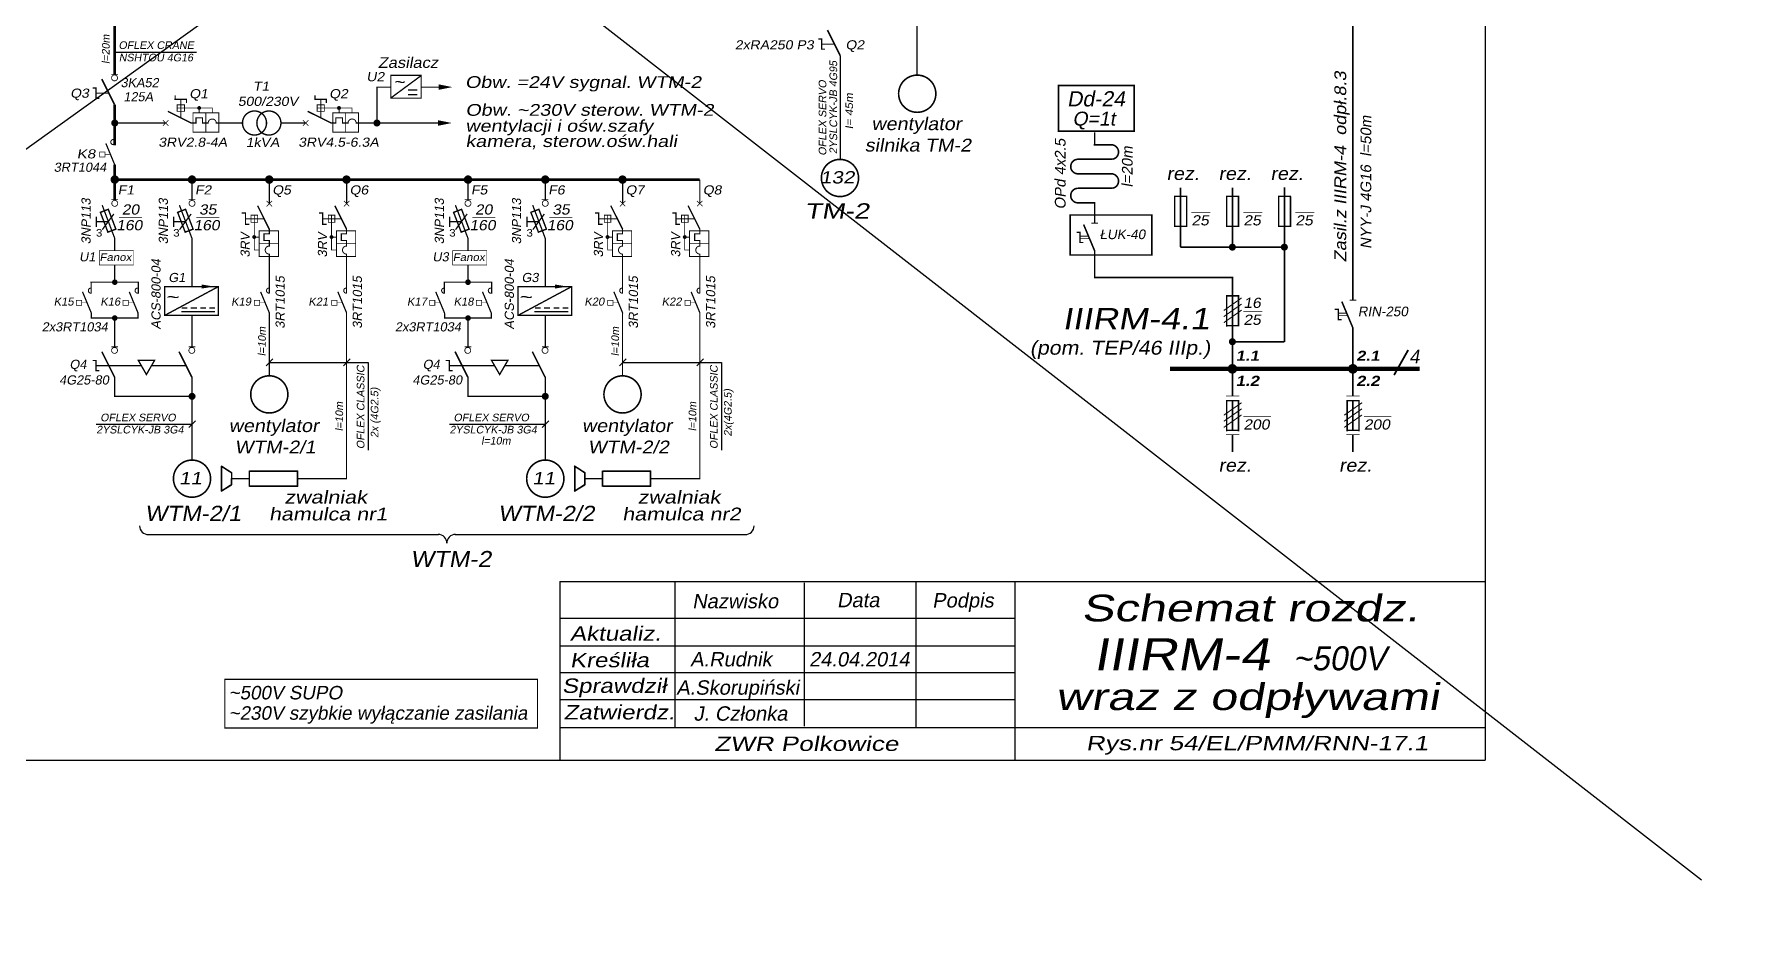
# Model space of a CAD drawing. Header units: millimetres. Extents: x -26 to 496, y 0 to 755.
# Drawn here: x 178.9 to 496.3, y 343.8 to 511.2 of the extents above; entities that cross this region are included whole.
import ezdxf
from ezdxf.enums import TextEntityAlignment as Align

# ---------------------------------------------------------------- set-up
doc = ezdxf.new("R2010")
doc.units = ezdxf.units.MM
doc.linetypes.add('DASHED2', pattern=[9.525, 6.35, -3.175])
doc.linetypes.add('HIDDEN2', pattern=[4.7625, 3.175, -1.5875])
for name, color, linetype in [('LINIE', 7, 'Continuous'), ('NAPĘD', 2, 'HIDDEN2'), ('SYMBOL', 1, 'Continuous')]:
    doc.layers.add(name, color=color, linetype=linetype)
doc.styles.add('bezp', font='arial.ttf', dxfattribs={"width": 1.3, "oblique": 10, "height": 3.2})
doc.styles.add('styl1', font='arial.ttf', dxfattribs={"width": 0.8, "oblique": 10, "height": 2.8})
doc.styles.add('styl2', font='arialbd.ttf', dxfattribs={"width": 0.8, "oblique": 10, "height": 2.8})

msp = doc.modelspace()

# ---------------------------------------------------------------- linework, layer by layer
for p, q in [((-25.79, 755.27), (490.74, 352.97)), ((496.25, 718.53), (-25.79, 343.78)), ((193.99, 507.78), (209.29, 507.78)), ((223.58, 450.44), (222.36, 449.14)), ((222.92, 449.74), (241.42, 449.74)), ((238.03, 450.44), (236.81, 449.14)), ((241.42, 449.74), (241.42, 433.35)), ((289.64, 450.44), (288.42, 449.14)), ((288.98, 449.74), (307.48, 449.74)), ((304.09, 450.44), (302.86, 449.14)), ((307.48, 449.74), (307.48, 433.35)), ((190.55, 438.22), (208.48, 438.22)), ((209.14, 438.87), (207.91, 437.57)), ((256.6, 438.22), (274.53, 438.22)), ((275.19, 438.87), (273.97, 437.57)), ((213.91, 430.4, 0.31), (215.89, 429.2, 0.31)), ((214.01, 430.39, 0.31), (214.01, 428.03, 0.31)), ((215.89, 429.2, 0.31), (215.89, 428.03, 0.31)), ((279.96, 430.4, 0.31), (281.94, 429.2, 0.31)), ((280.07, 430.39, 0.31), (280.07, 428.03, 0.31)), ((281.94, 429.2, 0.31), (281.94, 428.03, 0.31)), ((213.91, 425.66, 0.31), (215.89, 426.86, 0.31)), ((214.01, 425.67, 0.31), (214.01, 428.03, 0.31)), ((215.89, 426.86, 0.31), (215.89, 428.03, 0.31)), ((279.96, 425.66, 0.31), (281.94, 426.86, 0.31)), ((280.07, 425.67, 0.31), (280.07, 428.03, 0.31)), ((281.94, 426.86, 0.31), (281.94, 428.03, 0.31)), ((200.27, 417.59), (254.55, 417.59)), ((257.71, 417.59), (311.99, 417.59))]:
    msp.add_line(p, q)
at = {"color": 7}
for p, q in [((450.3, 703.19), (450.3, 375.39)), ((298.76, 408.78), (298.76, 381.5)), ((322.97, 408.56), (322.97, 381.74)), ((343.83, 408.71), (343.83, 388.28)), ((277.27, 401.92), (362.35, 401.92)), ((277.27, 396.75), (362.35, 396.75)), ((277.27, 391.79), (362.4, 391.79)), ((343.83, 388.28), (343.83, 381.51)), ((277.27, 386.71), (362.28, 386.71)), ((2.07, 375.39), (450.3, 375.39))]:
    msp.add_line(p, q, dxfattribs=at)
for points, const_width in [([(425.54, 461.4), (425.54, 524)], 0.3), ([(344.03, 503.51), (344.03, 517.28)], 0.241), ([(193.99, 503.54), (193.99, 513.65)], 0.5), ([(329.68, 507.16), (327.3, 511.93)], 0.294), ([(329.68, 487.75), (329.68, 507.16)], 0.241), ([(193.99, 497.99), (191.61, 502.76)], 0.294), ([(243.05, 494.55), (243.05, 501.38)], 0.219), ([(245.65, 499.23), (251.32, 503.42)], 0.248), ([(193.99, 490.4), (193.99, 497.99)], 0.5), ([(206.41, 495.5), (206.41, 498.99)], 0.175), ([(232.56, 495.5), (232.56, 498.99)], 0.175), ([(245.65, 501.27), (243.05, 501.27)], 0.219), ([(256.64, 501.27), (251.34, 501.27)], 0.219), ([(204.08, 494.03), (203.05, 495.06)], 0.131), ([(204.08, 495.06), (203.05, 494.03)], 0.131), ([(208.34, 494.55), (203.95, 496.74)], 0.263), ([(206.29, 497.36), (205.72, 497.36)], 0.131), ([(212.32, 497.36), (206.29, 497.36)], 0.131), ([(209.1, 495.52), (210.56, 495.52)], 0.219), ([(209.21, 494.44), (209.21, 495.58)], 0.219), ([(209.81, 496.45), (209.81, 497.36)], 0.175), ([(210.45, 495.61), (210.45, 494.44)], 0.219), ([(211.06, 496.45), (211.06, 492.84)], 0.175), ([(212.25, 496.44), (212.25, 497.36)], 0.131), ([(230.23, 494.03), (229.21, 495.06)], 0.131), ([(230.23, 495.06), (229.21, 494.03)], 0.131), ([(234.5, 494.55), (230.1, 496.74)], 0.263), ([(232.44, 497.36), (231.87, 497.36)], 0.131), ([(238.47, 497.36), (232.44, 497.36)], 0.131), ([(235.26, 495.52), (236.72, 495.52)], 0.219), ([(235.36, 494.44), (235.36, 495.58)], 0.219), ([(235.97, 496.45), (235.97, 497.36)], 0.175), ([(236.61, 495.61), (236.61, 494.44)], 0.219), ([(237.21, 496.45), (237.21, 492.84)], 0.175), ([(238.41, 496.44), (238.41, 497.36)], 0.131), ([(203.57, 494.55), (193.99, 494.55)], 0.241), ([(209.31, 494.55), (208.29, 494.55)], 0.219), ([(211.59, 494.55), (210.35, 494.55)], 0.219), ([(217.91, 494.55), (212.91, 494.55)], 0.219), ([(229.72, 494.55), (225.1, 494.55)], 0.219), ([(235.47, 494.55), (234.44, 494.55)], 0.219), ([(235.36, 494.55), (234.5, 494.55)], 0.219), ([(237.74, 494.55), (236.5, 494.55)], 0.219), ([(256.54, 494.55), (239.07, 494.55)], 0.219), ([(377.26, 490.48), (377.26, 492.78)], 0.3), ([(377.08, 490.48), (380.37, 490.48)], 0.3), ([(194.03, 480.2), (194.03, 486.73)], 0.5), ([(374.14, 487.77), (380.53, 487.77)], 0.3), ([(303.43, 483.97), (193.95, 483.97)], 0.5), ([(208.48, 480.2), (208.48, 483.97)], 0.241), ([(222.92, 479.47), (222.92, 483.97)], 0.241), ([(237.37, 479.47), (237.37, 483.97)], 0.241), ([(260.08, 480.2), (260.08, 483.97)], 0.241), ([(274.53, 480.2), (274.53, 483.97)], 0.241), ([(288.98, 479.47), (288.98, 483.97)], 0.241), ([(303.43, 479.47), (303.43, 483.97)], 0.241), ([(374.14, 485.06), (380.36, 485.06)], 0.3), ([(374.14, 482.34), (380.53, 482.34)], 0.3), ([(393.29, 471.33), (393.29, 482.48)], 0.3), ([(403.01, 471.33), (403.01, 482.48)], 0.3), ([(412.73, 453.58), (412.73, 482.5)], 0.3), ([(222.92, 474.7), (220.73, 479.09)], 0.263), ([(223.44, 478.96), (222.41, 479.98)], 0.131), ([(222.41, 478.96), (223.44, 479.98)], 0.131), ([(237.37, 474.7), (235.18, 479.09)], 0.263), ([(237.88, 478.96), (236.86, 479.98)], 0.131), ([(236.86, 478.96), (237.88, 479.98)], 0.131), ([(288.98, 474.7), (286.78, 479.09)], 0.263), ([(289.49, 478.96), (288.47, 479.98)], 0.131), ([(288.47, 478.96), (289.49, 479.98)], 0.131), ([(303.43, 474.7), (301.23, 479.09)], 0.263), ([(303.94, 478.96), (302.91, 479.98)], 0.131), ([(302.91, 478.96), (303.94, 479.98)], 0.131), ([(374.14, 479.62), (377.26, 479.62)], 0.3), ([(377.26, 475.82), (377.26, 479.79)], 0.3), ([(392.23, 475.09), (392.23, 480.83), (394.57, 480.83)], 0.265), ([(394.44, 475.1), (394.44, 480.83)], 0.265), ([(401.94, 475.09), (401.94, 480.83), (404.29, 480.83)], 0.265), ([(404.16, 475.1), (404.16, 480.83)], 0.265), ([(411.66, 475.09), (411.66, 480.83), (414, 480.83)], 0.265), ([(413.88, 475.1), (413.88, 480.83)], 0.265), ([(193.85, 477.53), (191.7, 474.6)], 0.241), ([(199.12, 476.84), (194.82, 476.84)], 0.13), ([(208.3, 477.53), (206.14, 474.6)], 0.241), ([(213.56, 476.84), (209.27, 476.84)], 0.13), ([(221.97, 476.63), (218.48, 476.63)], 0.175), ([(220.11, 476.75), (220.11, 477.32)], 0.131), ([(220.11, 470.72), (220.11, 476.75)], 0.131), ([(236.42, 476.63), (232.92, 476.63)], 0.175), ([(234.56, 476.75), (234.56, 477.32)], 0.131), ([(234.56, 470.72), (234.56, 476.75)], 0.131), ([(259.91, 477.53), (257.75, 474.6)], 0.241), ([(265.17, 476.84), (260.88, 476.84)], 0.13), ([(274.35, 477.53), (272.2, 474.6)], 0.241), ([(279.62, 476.84), (275.32, 476.84)], 0.13), ([(288.03, 476.63), (284.53, 476.63)], 0.175), ([(286.17, 476.75), (286.17, 477.32)], 0.131), ([(286.17, 470.72), (286.17, 476.75)], 0.131), ([(302.47, 476.63), (298.98, 476.63)], 0.175), ([(300.61, 476.75), (300.61, 477.32)], 0.131), ([(300.61, 470.72), (300.61, 476.75)], 0.131), ([(398.88, 477.87), (395.34, 477.87)], 0.13), ([(408.6, 477.87), (405.06, 477.87)], 0.13), ([(418.32, 477.87), (414.78, 477.87)], 0.13), ([(194.03, 470.67), (194.03, 472.95)], 0.241), ([(208.48, 463.95), (208.48, 472.95)], 0.241), ([(221.02, 473.22), (220.11, 473.22)], 0.175), ([(223.03, 473.83), (221.89, 473.83)], 0.219), ([(221.95, 473.93), (221.95, 472.47)], 0.219), ([(222.92, 473.72), (222.92, 474.75)], 0.219), ([(235.47, 473.22), (234.56, 473.22)], 0.175), ([(237.48, 473.83), (236.34, 473.83)], 0.219), ([(236.4, 473.93), (236.4, 472.47)], 0.219), ([(237.37, 473.72), (237.37, 474.75)], 0.219), ([(260.08, 470.67), (260.08, 472.95)], 0.241), ([(274.53, 463.95), (274.53, 472.95)], 0.241), ([(287.08, 473.22), (286.17, 473.22)], 0.175), ([(289.08, 473.83), (287.94, 473.83)], 0.219), ([(288, 473.93), (288, 472.47)], 0.219), ([(288.98, 473.72), (288.98, 474.75)], 0.219), ([(301.52, 473.22), (300.61, 473.22)], 0.175), ([(303.53, 473.83), (302.39, 473.83)], 0.219), ([(302.45, 473.93), (302.45, 472.47)], 0.219), ([(303.43, 473.72), (303.43, 474.75)], 0.219), ([(377.25, 470.66), (375.19, 475.57)], 0.294), ([(394.44, 475.23), (392.23, 475.23)], 0.265), ([(404.16, 475.23), (401.94, 475.23)], 0.265), ([(413.88, 475.23), (411.66, 475.23)], 0.265), ([(221.03, 470.79), (220.11, 470.79)], 0.131), ([(221.02, 471.98), (224.63, 471.98)], 0.175), ([(221.87, 472.58), (223.03, 472.58)], 0.219), ([(222.92, 471.45), (222.92, 472.69)], 0.219), ([(222.92, 462.72), (222.92, 470.13)], 0.219), ([(235.48, 470.79), (234.56, 470.79)], 0.131), ([(235.47, 471.98), (239.08, 471.98)], 0.175), ([(236.31, 472.58), (237.48, 472.58)], 0.219), ([(237.37, 471.45), (237.37, 472.69)], 0.219), ([(237.37, 462.72), (237.37, 470.13)], 0.219), ([(287.09, 470.79), (286.17, 470.79)], 0.131), ([(287.08, 471.98), (290.68, 471.98)], 0.175), ([(287.92, 472.58), (289.09, 472.58)], 0.219), ([(288.98, 471.45), (288.98, 472.69)], 0.219), ([(288.98, 462.72), (288.98, 470.13)], 0.219), ([(301.53, 470.79), (300.61, 470.79)], 0.131), ([(301.52, 471.98), (305.13, 471.98)], 0.175), ([(302.37, 472.58), (303.53, 472.58)], 0.219), ([(303.43, 471.45), (303.43, 472.69)], 0.219), ([(303.43, 462.72), (303.43, 470.13)], 0.219), ([(377.26, 465.5), (377.26, 470.71)], 0.3), ([(412.73, 471.33), (393.29, 471.33)], 0.3), ([(194.03, 464.78), (194.03, 467.98)], 0.241), ([(260.08, 464.78), (260.08, 467.98)], 0.241), ([(198.55, 464.78), (189.49, 464.78)], 0.241), ([(189.62, 462.65), (189.62, 464.78)], 0.241), ([(198.44, 462.65), (198.44, 464.78)], 0.241), ([(203.34, 458.55), (213.4, 463.95)], 0.248), ([(264.61, 464.78), (255.55, 464.78)], 0.241), ([(255.67, 462.65), (255.67, 464.78)], 0.241), ([(264.49, 462.65), (264.49, 464.78)], 0.241), ([(269.4, 458.55), (279.46, 463.95)], 0.248), ([(403.01, 465.65), (377.26, 465.65)], 0.3), ([(403.01, 448.57), (403.01, 465.81)], 0.3), ([(401.4, 459.48), (404.73, 461.83)], 0.2), ([(401.4, 458.34), (404.73, 460.69)], 0.2), ([(401.94, 456.49), (401.94, 462.23), (404.29, 462.23)], 0.265), ([(404.16, 456.5), (404.16, 462.23)], 0.265), ([(425.54, 456.24), (423.47, 461.15)], 0.294), ([(198.52, 458.06), (189.53, 458.06)], 0.241), ([(189.66, 458.06), (189.66, 458.97)], 0.241), ([(194.03, 452.69), (194.03, 458.2)], 0.241), ([(198.4, 458.06), (198.4, 458.97)], 0.241), ([(206.45, 459.27), (212.8, 459.27)], 0.248), ([(206.56, 459.95), (207.63, 459.95)], 0.248), ([(208.25, 459.95), (209.38, 459.95)], 0.248), ([(208.48, 452.69), (208.48, 458.55)], 0.241), ([(210.01, 459.95), (211.09, 459.95)], 0.248), ([(211.72, 459.95), (212.8, 459.95)], 0.248), ([(222.92, 447.27), (222.92, 459.07)], 0.219), ([(237.37, 428.03), (237.37, 459.07)], 0.219), ([(264.57, 458.06), (255.59, 458.06)], 0.241), ([(255.72, 458.06), (255.72, 458.97)], 0.241), ([(260.08, 452.69), (260.08, 458.2)], 0.241), ([(264.45, 458.06), (264.45, 458.97)], 0.241), ([(272.5, 459.27), (278.86, 459.27)], 0.248), ([(272.61, 459.95), (273.69, 459.95)], 0.248), ([(274.31, 459.95), (275.43, 459.95)], 0.248), ([(274.53, 452.69), (274.53, 458.55)], 0.241), ([(276.07, 459.95), (277.14, 459.95)], 0.248), ([(277.78, 459.95), (278.86, 459.95)], 0.248), ([(288.98, 447.27), (288.98, 459.07)], 0.219), ([(303.43, 428.03), (303.43, 459.07)], 0.219), ([(401.4, 457.2), (404.73, 459.55)], 0.2), ([(408.6, 459.27), (405.06, 459.27)], 0.13), ([(404.16, 456.63), (401.94, 456.63)], 0.265), ([(412.73, 453.64), (403.01, 453.64)], 0.3), ([(425.54, 448.57), (425.54, 456.29)], 0.3), ([(193.99, 447.02), (191.61, 451.78)], 0.294), ([(208.44, 447.02), (206.05, 451.78)], 0.294), ([(260.04, 447.02), (257.66, 451.78)], 0.294), ([(274.49, 447.02), (272.11, 451.78)], 0.294), ([(433.24, 447.4), (435.89, 452.11)], 0.35), ([(438.01, 448.57), (391.36, 448.57)], 0.8), ([(403.01, 443.5), (403.01, 448.57)], 0.3), ([(425.54, 443.5), (425.54, 448.57)], 0.3), ([(194.03, 443.43), (194.03, 447.09)], 0.241), ([(208.48, 431.51), (208.48, 447.09)], 0.241), ([(260.08, 443.43), (260.08, 447.09)], 0.241), ([(274.53, 431.51), (274.53, 447.09)], 0.241), ([(208.48, 443.43), (193.91, 443.43)], 0.241), ([(274.53, 443.43), (259.96, 443.43)], 0.241), ([(401.4, 439.9), (404.73, 442.24)], 0.2), ([(401.4, 438.75), (404.73, 441.1)], 0.2), ([(404.29, 443.5), (401.81, 443.5)], 0.155), ([(401.94, 436.9), (401.94, 442.64), (404.29, 442.64)], 0.265), ([(403.01, 437.05), (403.01, 442.64)], 0.3), ([(404.16, 436.91), (404.16, 442.64)], 0.265), ([(423.93, 439.9), (427.26, 442.24)], 0.2), ([(423.93, 438.75), (427.26, 441.1)], 0.2), ([(426.82, 443.5), (424.34, 443.5)], 0.155), ([(424.47, 436.9), (424.47, 442.64), (426.82, 442.64)], 0.265), ([(425.54, 437.05), (425.54, 442.64)], 0.3), ([(426.69, 436.91), (426.69, 442.64)], 0.265), ([(401.4, 437.61), (404.73, 439.96)], 0.2), ([(410.2, 439.68), (405.06, 439.68)], 0.13), ([(423.93, 437.61), (427.26, 439.96)], 0.2), ([(432.72, 439.68), (427.59, 439.68)], 0.13), ([(404.29, 436.25), (401.81, 436.25)], 0.155), ([(404.16, 437.05), (401.94, 437.05)], 0.265), ([(403.01, 433.01), (403.01, 436.25)], 0.3), ([(426.82, 436.25), (424.34, 436.25)], 0.155), ([(426.69, 437.05), (424.47, 437.05)], 0.265), ([(425.54, 433.01), (425.54, 436.25)], 0.3), ([(219.19, 426.53), (219.19, 429.54)], 0.3), ([(228.28, 429.42), (219.22, 429.42)], 0.3), ([(228.18, 426.53), (228.18, 429.54)], 0.3), ([(285.25, 426.53), (285.25, 429.54)], 0.3), ([(294.33, 429.42), (285.27, 429.42)], 0.3), ([(294.23, 426.53), (294.23, 429.54)], 0.3), ([(228.28, 426.64), (219.22, 426.64)], 0.3), ([(237.48, 428.03), (228.18, 428.03)], 0.241), ([(294.33, 426.64), (285.27, 426.64)], 0.3), ([(303.54, 428.03), (294.23, 428.03)], 0.241)]:
    msp.add_lwpolyline(points, dxfattribs=dict(at, const_width=const_width))
for points, const_width in [([(245.65, 503.46), (245.65, 499.19), (251.34, 499.19), (251.34, 503.46)], 0.207), ([(370.48, 501.55), (370.48, 493.04), (384.66, 493.04), (384.66, 501.55)], 0.3), ([(205.72, 496.73), (205.72, 497.96), (207.07, 497.96), (207.07, 496.73)], 0.175), ([(208.66, 496.45), (208.66, 492.84), (213.47, 492.84), (213.47, 496.45)], 0.175), ([(231.87, 496.73), (231.87, 497.96), (233.22, 497.96), (233.22, 496.73)], 0.175), ([(234.81, 496.45), (234.81, 492.84), (239.62, 492.84), (239.62, 496.45)], 0.175), ([(191.2, 488.22), (191.2, 489.14), (192.2, 489.14), (192.2, 488.22)], 0.129), ([(220.75, 477.32), (219.51, 477.32), (219.51, 475.97), (220.75, 475.97)], 0.175), ([(235.19, 477.32), (233.96, 477.32), (233.96, 475.97), (235.19, 475.97)], 0.175), ([(286.8, 477.32), (285.57, 477.32), (285.57, 475.97), (286.8, 475.97)], 0.175), ([(301.25, 477.32), (300.01, 477.32), (300.01, 475.97), (301.25, 475.97)], 0.175), ([(221.02, 474.38), (224.63, 474.38), (224.63, 469.57), (221.02, 469.57)], 0.175), ([(235.47, 474.38), (239.08, 474.38), (239.08, 469.57), (235.47, 469.57)], 0.175), ([(287.08, 474.38), (290.68, 474.38), (290.68, 469.57), (287.08, 469.57)], 0.175), ([(301.52, 474.38), (305.13, 474.38), (305.13, 469.57), (301.52, 469.57)], 0.175), ([(213.4, 463.95), (213.4, 458.55), (203.34, 458.55), (203.34, 463.95)], 0.248), ([(279.46, 463.95), (279.46, 458.55), (269.4, 458.55), (269.4, 463.95)], 0.248), ([(186.83, 460.47), (186.83, 461.38), (187.83, 461.38), (187.83, 460.47)], 0.129), ([(195.57, 460.47), (195.57, 461.38), (196.57, 461.38), (196.57, 460.47)], 0.129), ([(220.14, 460.47), (220.14, 461.38), (221.13, 461.38), (221.13, 460.47)], 0.129), ([(234.58, 460.47), (234.58, 461.38), (235.58, 461.38), (235.58, 460.47)], 0.129), ([(252.89, 460.47), (252.89, 461.38), (253.88, 461.38), (253.88, 460.47)], 0.129), ([(261.62, 460.47), (261.62, 461.38), (262.62, 461.38), (262.62, 460.47)], 0.129), ([(286.19, 460.47), (286.19, 461.38), (287.19, 461.38), (287.19, 460.47)], 0.129), ([(300.64, 460.47), (300.64, 461.38), (301.64, 461.38), (301.64, 460.47)], 0.129), ([(214.6, 381.39), (214.6, 390.49), (273.06, 390.49), (273.06, 381.39)], 0.21)]:
    msp.add_lwpolyline(points, close=True, dxfattribs=dict(at, const_width=const_width))
for points, const_width in [([(347.56, 500.03, -1), (340.6, 500.03, -1)], 0.3), ([(193.65, 494.55, 1), (194.41, 494.55, 1)], 0.55), ([(242.67, 494.55, 1), (243.43, 494.55, 1)], 0.55), ([(326.16, 484.27, 1), (333.11, 484.27, 1)], 0.3), ([(193.57, 483.97, 1), (194.49, 483.97, 1)], 0.66), ([(208.02, 483.97, 1), (208.93, 483.97, 1)], 0.66), ([(222.46, 483.97, 1), (223.38, 483.97, 1)], 0.66), ([(236.91, 483.97, 1), (237.82, 483.97, 1)], 0.66), ([(259.63, 483.97, 1), (260.54, 483.97, 1)], 0.66), ([(274.08, 483.97, 1), (274.99, 483.97, 1)], 0.66), ([(288.52, 483.97, 1), (289.43, 483.97, 1)], 0.66), ([(402.63, 471.33, 1), (403.39, 471.33, 1)], 0.55), ([(412.35, 471.33, 1), (413.11, 471.33, 1)], 0.55), ([(193.73, 464.78, 1), (194.33, 464.78, 1)], 0.44), ([(259.78, 464.78, 1), (260.39, 464.78, 1)], 0.44), ([(193.73, 458.07, 1), (194.33, 458.07, 1)], 0.44), ([(259.78, 458.07, 1), (260.39, 458.07, 1)], 0.44), ([(402.63, 453.64, 1), (403.39, 453.64, 1)], 0.55), ([(402.49, 448.57, 1), (403.53, 448.57, 1)], 0.755), ([(425.02, 448.57, 1), (426.06, 448.57, 1)], 0.755), ([(219.45, 443.79, 1), (226.4, 443.79, 1)], 0.3), ([(285.5, 443.79, 1), (292.45, 443.79, 1)], 0.3), ([(208.1, 443.43, 1), (208.86, 443.43, 1)], 0.55), ([(274.15, 443.43, 1), (274.91, 443.43, 1)], 0.55), ([(205, 428.03, 1), (211.95, 428.03, 1)], 0.3), ([(271.05, 428.03, 1), (278.01, 428.03, 1)], 0.3)]:
    msp.add_lwpolyline(points, format="xyb", close=True, dxfattribs=dict(const_width=const_width))
at = {"color": 7, "const_width": 0.438}
for points in [[(209.67, 497.36, 1), (209.96, 497.36, 1)], [(235.82, 497.36, 1), (236.11, 497.36, 1)], [(220.11, 473.37, -1), (220.11, 473.08, -1)], [(234.56, 473.37, -1), (234.56, 473.08, -1)], [(286.17, 473.37, -1), (286.17, 473.08, -1)], [(300.61, 473.37, -1), (300.61, 473.08, -1)]]:
    msp.add_lwpolyline(points, format="xyb", close=True, dxfattribs=at)
at = {"color": 7}
for points, const_width in [([(213, 494.55, 1.000805), (211.5, 494.55)], 0.185), ([(239.16, 494.55, 1.000805), (237.65, 494.55)], 0.185), ([(380.53, 487.77, 0.939016), (380.36, 490.48)], 0.3), ([(374.14, 487.77, 1), (374.14, 485.05)], 0.3), ([(374.14, 482.34, 1), (374.14, 479.62)], 0.3), ([(380.53, 482.34, 0.939016), (380.36, 485.05)], 0.3), ([(222.92, 470.03, -1.000805), (222.92, 471.54)], 0.185), ([(237.37, 470.03, -1.000805), (237.37, 471.54)], 0.185), ([(288.98, 470.03, -1.000805), (288.98, 471.54)], 0.185), ([(303.43, 470.03, -1.000805), (303.43, 471.54)], 0.185)]:
    msp.add_lwpolyline(points, format="xyb", dxfattribs=dict(at, const_width=const_width))
at = {"linetype": 'DASHED2', "ltscale": 0.5, "const_width": 0.26}
msp.add_lwpolyline([(372.68, 477.34), (387.95, 477.34), (387.95, 469.84), (372.68, 469.84)], close=True, dxfattribs=at)
at = {"const_width": 0.26}
for points in [[(199.95, 447.51), (201.48, 450.17), (198.42, 450.17)], [(266, 447.51), (267.54, 450.17), (264.47, 450.17)]]:
    msp.add_lwpolyline(points, close=True, dxfattribs=at)
at = {"color": 7, "const_width": 0.3}
for points, elevation in [([(215.94, 429.09), (213.93, 430.39)], 0.2), ([(214.01, 428.03), (214.01, 430.42)], 0.31), ([(215.89, 428.03), (215.89, 429.2)], 0.31), ([(281.99, 429.09), (279.99, 430.39)], 0.2), ([(280.07, 428.03), (280.07, 430.42)], 0.31), ([(281.95, 428.03), (281.95, 429.2)], 0.31), ([(215.94, 426.97), (213.93, 425.67)], 0.2), ([(214.01, 428.03), (214.01, 425.64)], 0.31), ([(215.89, 428.03), (215.89, 426.86)], 0.31), ([(281.99, 426.97), (279.99, 425.67)], 0.2), ([(280.07, 428.03), (280.07, 425.64)], 0.31), ([(281.95, 428.03), (281.95, 426.86)], 0.31)]:
    msp.add_lwpolyline(points, dxfattribs=dict(at, elevation=elevation))
for centre, start, end in [((200.27, 419.18), 180, 272.4725), ((311.99, 419.18), 267.5275, 0), ((254.53, 415.99), 358.7396, 90.4831), ((257.72, 415.99), 89.5169, 181.2604)]:
    msp.add_arc(centre, 1.6, start, end)
at = {"color": 7}
for points in [[(210.31, 463.59), (212.62, 463.96), (210.31, 464.34)], [(276.36, 463.59), (278.67, 463.96), (276.36, 464.34)]]:
    msp.add_solid(points, dxfattribs=at)
at = {"layer": 'LINIE', "color": 7}
for p, q in [((277.27, 408.78), (277.27, 375.43)), ((277.27, 408.78), (450.27, 408.78)), ((362.35, 408.75), (362.35, 375.4)), ((277.27, 381.5), (450.27, 381.5))]:
    msp.add_line(p, q, dxfattribs=at)
at = {"layer": 'NAPĘD', "color": 7, "ltscale": 0.35, "const_width": 0.219}
for points in [[(326.21, 509.31), (328.51, 509.31)], [(190.52, 500.14), (192.82, 500.14)], [(190.52, 449.16), (192.82, 449.16)], [(256.57, 449.16), (258.87, 449.16)]]:
    msp.add_lwpolyline(points, dxfattribs=at)
at = {"layer": 'NAPĘD', "color": 0, "linetype": 'ByBlock'}
for points, const_width in [([(193.99, 503.54, 1), (193.99, 502.43, 1)], 0.15), ([(220.16, 496.8, -1), (220.16, 492.3, -1)], 0.262), ([(222.85, 496.8, -1), (222.85, 492.3, -1)], 0.262), ([(194.03, 480.08, -1), (194.03, 478.97, -1)], 0.15), ([(208.48, 480.08, -1), (208.48, 478.97, -1)], 0.15), ([(260.08, 480.08, -1), (260.08, 478.97, -1)], 0.15), ([(274.53, 480.08, -1), (274.53, 478.97, -1)], 0.15), ([(193.99, 452.57, 1), (193.99, 451.46, 1)], 0.15), ([(208.44, 452.57, 1), (208.44, 451.46, 1)], 0.15), ([(260.04, 452.57, 1), (260.04, 451.46, 1)], 0.15), ([(274.49, 452.57, 1), (274.49, 451.46, 1)], 0.15)]:
    msp.add_lwpolyline(points, format="xyb", close=True, dxfattribs=dict(at, const_width=const_width))
at = {"layer": 'NAPĘD', "color": 7}
for points in [[(257.17, 501.27, 0, 1.03, 0), (254.58, 501.27, 0, 0, 0)], [(257.07, 494.55, 0, 1.03, 0), (254.48, 494.55, 0, 0, 0)]]:
    msp.add_lwpolyline(points, format="xyseb", dxfattribs=at)
at = {"layer": 'NAPĘD', "color": 7, "linetype": 'Continuous', "ltscale": 0.35, "const_width": 0.241}
for points in [[(190.62, 476.1), (192.83, 476.1)], [(205.07, 476.1), (207.28, 476.1)], [(256.68, 476.1), (258.88, 476.1)], [(271.13, 476.1), (273.33, 476.1)]]:
    msp.add_lwpolyline(points, dxfattribs=at)
at = {"layer": 'NAPĘD', "color": 7, "ltscale": 0.5}
for points, const_width in [([(192.91, 449.16), (199, 449.16)], 0.219), ([(200.9, 449.16), (207.26, 449.16)], 0.219), ([(258.97, 449.16), (265.05, 449.16)], 0.219), ([(266.96, 449.16), (273.32, 449.16)], 0.219), ([(215.89, 428.03), (219.19, 428.03)], 0.3), ([(281.95, 428.03), (285.25, 428.03)], 0.3)]:
    msp.add_lwpolyline(points, dxfattribs=dict(at, const_width=const_width))
at = {"layer": 'SYMBOL', "color": 7}
for points, const_width in [([(326.32, 510.27), (325.57, 510.27)], 0.237), ([(326.09, 508.36), (326.84, 508.36)], 0.237), ([(326.21, 510.39), (326.21, 508.24)], 0.237), ([(193.38, 503.66), (194.64, 503.66)], 0.16), ([(190.63, 501.1), (189.87, 501.1)], 0.237), ([(190.39, 499.19), (191.15, 499.19)], 0.237), ([(190.51, 501.22), (190.51, 499.07)], 0.237), ([(205.19, 498.99), (207.56, 498.99)], 0.237), ([(205.32, 498.88), (205.32, 499.71)], 0.237), ([(207.45, 499.1), (207.45, 498.27)], 0.237), ([(231.35, 498.99), (233.71, 498.99)], 0.237), ([(231.47, 498.88), (231.47, 499.71)], 0.237), ([(233.6, 499.1), (233.6, 498.27)], 0.237), ([(192.17, 488.68), (193.13, 488.68)], 0.109), ([(194.04, 486.71), (192.37, 490.73)], 0.241), ([(194.04, 472.94), (191.68, 479.18)], 0.241), ([(194.63, 480.2), (193.38, 480.2)], 0.16), ([(208.48, 472.94), (206.12, 479.18)], 0.241), ([(209.08, 480.2), (207.82, 480.2)], 0.16), ([(260.09, 472.94), (257.73, 479.18)], 0.241), ([(260.69, 480.2), (259.43, 480.2)], 0.16), ([(274.54, 472.94), (272.18, 479.18)], 0.241), ([(275.13, 480.2), (273.88, 480.2)], 0.16), ([(190.61, 475.08), (190.61, 477.06)], 0.261), ([(205.06, 475.08), (205.06, 477.06)], 0.261), ([(218.59, 477.72), (217.76, 477.72)], 0.237), ([(218.48, 477.84), (218.48, 475.48)], 0.237), ([(233.04, 477.72), (232.21, 477.72)], 0.237), ([(232.92, 477.84), (232.92, 475.48)], 0.237), ([(256.66, 475.08), (256.66, 477.06)], 0.261), ([(271.11, 475.08), (271.11, 477.06)], 0.261), ([(284.65, 477.72), (283.81, 477.72)], 0.237), ([(284.53, 477.84), (284.53, 475.48)], 0.237), ([(299.09, 477.72), (298.26, 477.72)], 0.237), ([(298.98, 477.84), (298.98, 475.48)], 0.237), ([(218.37, 475.59), (219.2, 475.59)], 0.237), ([(232.82, 475.59), (233.65, 475.59)], 0.237), ([(284.42, 475.59), (285.26, 475.59)], 0.237), ([(298.87, 475.59), (299.7, 475.59)], 0.237), ([(374.63, 474.11), (373.88, 474.11)], 0.237), ([(374.52, 474.23), (374.52, 472.08)], 0.237), ([(374.59, 473.38), (376.1, 473.39)], 0.16), ([(374.59, 472.93), (376.3, 472.93)], 0.16), ([(376.65, 475.82), (377.91, 475.82)], 0.16), ([(374.4, 472.2), (375.15, 472.2)], 0.237), ([(187.8, 460.92), (188.76, 460.92)], 0.109), ([(189.67, 458.95), (188, 462.98)], 0.241), ([(196.53, 460.92), (197.5, 460.92)], 0.109), ([(198.41, 458.95), (196.74, 462.98)], 0.241), ([(221.1, 460.92), (222.06, 460.92)], 0.109), ([(222.97, 458.95), (221.3, 462.98)], 0.241), ([(235.55, 460.92), (236.51, 460.92)], 0.109), ([(237.37, 459.07), (235.75, 462.98)], 0.241), ([(253.85, 460.92), (254.81, 460.92)], 0.109), ([(255.72, 458.95), (254.05, 462.98)], 0.241), ([(262.59, 460.92), (263.55, 460.92)], 0.109), ([(264.46, 458.95), (262.79, 462.98)], 0.241), ([(287.16, 460.92), (288.12, 460.92)], 0.109), ([(289.03, 458.95), (287.36, 462.98)], 0.241), ([(301.6, 460.92), (302.56, 460.92)], 0.109), ([(303.43, 459.07), (301.8, 462.98)], 0.241), ([(424.94, 461.4), (426.19, 461.4)], 0.16), ([(422.92, 459.69), (422.16, 459.69)], 0.237), ([(422.68, 457.78), (423.44, 457.78)], 0.237), ([(422.8, 459.81), (422.8, 457.66)], 0.237), ([(422.88, 458.97), (424.39, 458.97)], 0.16), ([(422.88, 458.51), (424.58, 458.51)], 0.16), ([(193.38, 452.69), (194.64, 452.69)], 0.16), ([(207.83, 452.69), (209.09, 452.69)], 0.16), ([(259.44, 452.69), (260.7, 452.69)], 0.16), ([(273.89, 452.69), (275.14, 452.69)], 0.16), ([(190.63, 450.13), (189.87, 450.13)], 0.237), ([(190.39, 448.21), (191.15, 448.21)], 0.237), ([(190.51, 450.25), (190.51, 448.1)], 0.237), ([(256.68, 450.13), (255.93, 450.13)], 0.237), ([(256.45, 448.21), (257.2, 448.21)], 0.237), ([(256.57, 450.25), (256.57, 448.1)], 0.237)]:
    msp.add_lwpolyline(points, dxfattribs=dict(at, const_width=const_width))
at = {"layer": 'SYMBOL', "color": 7, "const_width": 0.191}
for points in [[(193.86, 490.51, -1.212997), (193.86, 491.46)], [(189.66, 462.73, -1.212997), (189.66, 463.67)], [(198.4, 462.73, -1.212997), (198.4, 463.67)], [(222.97, 462.73, -1.212997), (222.97, 463.67)], [(237.41, 462.73, -1.212997), (237.41, 463.67)], [(255.72, 462.73, -1.212997), (255.72, 463.67)], [(264.45, 462.73, -1.212997), (264.45, 463.67)], [(289.02, 462.73, -1.212997), (289.02, 463.67)], [(303.47, 462.73, -1.212997), (303.47, 463.67)]]:
    msp.add_lwpolyline(points, format="xyb", dxfattribs=at)
at = {"layer": 'SYMBOL', "color": 7, "linetype": 'DASHED2', "const_width": 0.265}
for points in [[(191.34, 477.84), (192.82, 478.41), (194.24, 474.7), (192.75, 474.14)], [(205.79, 477.84), (207.27, 478.41), (208.68, 474.7), (207.2, 474.14)], [(257.39, 477.84), (258.88, 478.41), (260.29, 474.7), (258.81, 474.14)], [(271.84, 477.84), (273.33, 478.41), (274.74, 474.7), (273.25, 474.14)]]:
    msp.add_lwpolyline(points, close=True, dxfattribs=at)
at = {"layer": 'SYMBOL', "color": 7, "const_width": 0.0915}
for points in [[(191.16, 470.67), (197.54, 470.67), (197.54, 467.98), (191.16, 467.98)], [(257.21, 470.67), (263.59, 470.67), (263.6, 467.98), (257.21, 467.98)]]:
    msp.add_lwpolyline(points, close=True, dxfattribs=at)

# ---------------------------------------------------------------- texts
at = {"color": 7, "oblique": 10}
for s, height, style, width, p in [('~', 2.32, 'styl1', 1.1, (246.14, 501.1)), ('132', 2.3, 'styl1', 1.2, (325.92, 483.24)), ('~', 2.32, 'styl1', 1.3, (203.51, 460.88)), ('~', 2.32, 'styl1', 1.3, (269.57, 460.88)), ('(pom. TEP/46 IIIp.)', 2.6, 'styl1', 1.1, (365.12, 451.22)), ('4', 2.6, 'styl1', 0.95, (436.06, 449.57)), ('11', 2.3, 'styl1', 1.2, (206.05, 426.97)), ('11', 2.3, 'styl1', 1.2, (272.1, 426.97)), ('Schemat rozdz.', 5, 'bezp', 1.3, (374.78, 401.33)), ('Aktualiz.', 2.688, 'bezp', 1.2, (279.15, 397.72)), ('IIIRM-4', 6, 'styl1', 1.2, (377.01, 392.18)), ('~500V', 4.5, 'styl1', 0.95, (414.37, 392.18)), ('Kreśliła', 2.688, 'bezp', 1.2, (279.15, 392.75)), ('Sprawdził', 2.688, 'bezp', 1.2, (277.66, 387.96)), ('wraz z odpływami', 5, 'bezp', 1.3, (369.98, 384.75)), ('Zatwierdz.', 2.688, 'bezp', 1.2, (277.96, 382.99)), ('ZWR Polkowice', 2.688, 'bezp', 1.3, (306.12, 377.1)), (' Rys.nr 54/EL/PMM/RNN-17.1  ', 2.688, 'bezp', 1.3, (374.28, 377.22))]:
    msp.add_text(s, height=height, dxfattribs=dict(at, style=style, width=width)).set_placement(p)
at = {"color": 7, "style": 'styl1', "oblique": 10, "width": 1.1}
msp.add_text('Zasil.z IIIRM-4  odpł.8.3 ', height=2.2, rotation=90, dxfattribs=at).set_placement((424.29, 468.52))
at = {"color": 7, "style": 'styl1', "width": 1.1}
msp.add_text('=', height=2.32, dxfattribs=at).set_placement((248.68, 499.18))
at = {"color": 7, "oblique": 10}
for s, height, style, p in [('Dd-24', 2.85, 'styl1', (372.09, 497.65)), ('Q=1t', 2.6, 'styl1', (373.11, 494.07)), ('Nazwisko', 2.688, 'bezp', (302.01, 403.78)), ('Data', 2.688, 'bezp', (329.08, 403.98)), ('Podpis', 2.688, 'bezp', (346.89, 403.93)), ('A.Rudnik', 2.688, 'bezp', (301.62, 392.91)), ('24.04.2014', 2.688, 'bezp', (323.86, 392.91)), ('A.Skorupiński', 2.688, 'bezp', (299.03, 387.62)), ('~500V SUPO', 2.52, 'bezp', (215.32, 386.74)), ('~230V szybkie wyłączanie zasilania', 2.52, 'bezp', (215.32, 382.94)), ('J. Członka', 2.688, 'bezp', (302.28, 382.76))]:
    msp.add_text(s, height=height, dxfattribs=dict(at, style=style)).set_placement(p)
at = {"color": 7, "style": 'styl1', "oblique": 10}
for s, height, p in [('OPd 4x2.5  ', 2, (371.82, 478.4)), ('l=20m  ', 2, (384.36, 482.5)), ('ACS-800-04', 1.71, (202.6, 455.95)), ('ACS-800-04', 1.71, (268.66, 455.95))]:
    msp.add_text(s, height=height, rotation=90, dxfattribs=at).set_placement(p)
at = {"layer": 'SYMBOL', "color": 7, "style": 'styl1', "oblique": 10}
for s, height, p in [('l=20m', 1.43, (192.33, 508.34)), ('2YSLCYK-JB 4G95', 1.4303, (328.39, 497.46)), ('OFLEX SERVO', 1.4303, (326.37, 495.49)), ('NYY-J 4G16  l=50m', 2, (427.94, 483.46)), ('l=10m', 1.43, (221.53, 453.68)), ('l=10m', 1.43, (287.58, 453.68)), ('OFLEX CLASSIC', 1.4303, (240, 441.39)), ('OFLEX CLASSIC', 1.4303, (306.05, 441.39)), ('2x (4G2.5)', 1.43, (242.79, 440.36)), ('2x(4G2.5)', 1.43, (308.84, 440.36)), ('l=10m', 1.43, (235.98, 439.65)), ('l=10m', 1.43, (302.03, 439.65))]:
    msp.add_text(s, height=height, rotation=90, dxfattribs=at).set_placement(p, align=Align.MIDDLE)
for s, height, p in [('OFLEX CRANE', 1.4303, (201.78, 509.11)), ('NSHTOU 4G16', 1.4303, (201.73, 506.8)), ('2YSLCYK-JB 3G4', 1.4303, (198.74, 437.2)), ('OFLEX SERVO', 1.4303, (198.37, 439.47)), ('2YSLCYK-JB 3G4', 1.4303, (264.79, 437.2)), ('OFLEX SERVO', 1.4303, (264.43, 439.47)), ('l=10m', 1.43, (265.3, 435.16))]:
    msp.add_text(s, height=height, dxfattribs=at).set_placement(p, align=Align.MIDDLE)
at = {"layer": 'SYMBOL', "color": 7, "oblique": 10}
for s, height, style, width, p in [('2xRA250 P3', 1.71, 'styl1', 1.1, (309.98, 508.32)), ('Q2', 1.71, 'styl1', 1.1, (330.66, 508.32)), ('Zasilacz', 2, 'styl1', 1.1, (243.23, 504.86)), ('T1', 1.71, 'styl1', 1.1, (219.87, 500.58)), ('U2', 1.71, 'styl1', 1.1, (241.09, 502.36)), ('Obw. =24V sygnal. WTM-2', 2.2, 'styl1', 1.2, (259.54, 501.11)), ('Q3', 1.71, 'styl1', 1.1, (185.7, 499.28)), ('Q1', 1.71, 'styl1', 1.1, (207.96, 499.18)), ('500/230V', 1.71, 'styl1', 1.1, (217.05, 497.75)), ('Q2', 1.71, 'styl1', 1.1, (234.12, 499.18)), ('wentylacji i ośw.szafy', 2.2, 'styl1', 1.2, (259.61, 492.92)), ('Obw. ~230V sterow. WTM-2', 2.2, 'styl1', 1.2, (259.61, 495.9)), ('1kVA', 1.71, 'styl1', 1.1, (218.53, 490.08)), ('kamera, sterow.ośw.hali', 2.2, 'styl1', 1.2, (259.61, 490.06)), ('K8', 1.7, 'styl1', 1.2, (186.93, 487.93)), ('3RV2.8-4A', 1.71, 'styl1', 1.1, (202.19, 490.11)), ('3RV4.5-6.3A', 1.71, 'styl1', 1.1, (228.35, 490.11)), ('F1', 1.71, 'styl1', 1.1, (194.59, 481.18)), ('F2', 1.71, 'styl1', 1.1, (209.03, 481.18)), ('Q5', 1.71, 'styl1', 1.1, (223.48, 481.18)), ('Q6', 1.71, 'styl1', 1.1, (237.93, 481.18)), ('F5', 1.71, 'styl1', 1.1, (260.64, 481.18)), ('F6', 1.71, 'styl1', 1.1, (275.09, 481.18)), ('Q7', 1.71, 'styl1', 1.1, (289.53, 481.18)), ('Q8', 1.71, 'styl1', 1.1, (303.98, 481.18)), ('20', 1.9, 'styl1', 1.1, (195.35, 477.43)), ('35', 1.9, 'styl1', 1.1, (209.79, 477.43)), ('20', 1.9, 'styl1', 1.1, (261.4, 477.43)), ('35', 1.9, 'styl1', 1.1, (275.85, 477.43)), ('160', 1.9, 'styl1', 1.1, (194.32, 474.49)), ('160', 1.9, 'styl1', 1.1, (208.77, 474.49)), ('160', 1.9, 'styl1', 1.1, (260.37, 474.49)), ('160', 1.9, 'styl1', 1.1, (274.82, 474.49)), ('25', 1.9, 'styl1', 1.1, (395.36, 475.4)), ('25', 1.9, 'styl1', 1.1, (405.08, 475.4)), ('25', 1.9, 'styl1', 1.1, (414.8, 475.4)), ('Fanox', 1.4, 'styl1', 1.1, (191.18, 468.75)), ('Fanox', 1.4, 'styl1', 1.1, (257.23, 468.75)), ('16', 1.9, 'styl1', 1.1, (405.08, 459.97)), ('25', 1.9, 'styl1', 1.1, (405.08, 456.8)), ('1.1', 1.881, 'styl2', 1.2, (403.64, 450.08)), ('2.1', 1.881, 'styl2', 1.2, (426.17, 450.08)), ('1.2', 1.881, 'styl2', 1.2, (403.64, 445.39)), ('2.2', 1.881, 'styl2', 1.2, (426.17, 445.39)), ('200', 1.9, 'styl1', 1.1, (405.08, 437.22)), ('200', 1.9, 'styl1', 1.1, (427.61, 437.22))]:
    msp.add_text(s, height=height, dxfattribs=dict(at, style=style, width=width)).set_placement(p)
at = {"layer": 'SYMBOL', "color": 7, "style": 'styl1', "oblique": 10}
for s, height, p in [('3KA52', 1.7, (195.12, 501.25)), ('125A', 1.7, (195.66, 498.62)), ('  3RT1044', 1.71, (181.3, 485.43)), ('ŁUK-40', 1.8, (378.19, 472.83)), ('U1', 1.71, (187.37, 468.67)), ('U3', 1.71, (253.43, 468.67)), ('G1', 1.71, (204.04, 464.8)), ('G3', 1.71, (270.09, 464.8)), ('K15', 1.5, (182.61, 460.4)), ('K16', 1.5, (191.33, 460.4)), ('K19', 1.5, (215.79, 460.4)), ('K21', 1.5, (230.23, 460.4)), ('K17', 1.5, (248.67, 460.4)), ('K18', 1.5, (257.39, 460.4)), ('K20', 1.5, (281.84, 460.4)), ('K22', 1.5, (296.29, 460.4)), ('RIN-250', 1.8, (426.47, 458.41)), ('2x3RT1034', 1.71, (180.37, 455.57)), ('2x3RT1034', 1.71, (246.42, 455.57)), ('Q4', 1.71, (185.56, 448.56)), ('Q4', 1.71, (251.61, 448.56)), ('4G25-80', 1.71, (183.63, 445.64)), ('4G25-80', 1.71, (249.69, 445.64))]:
    msp.add_text(s, height=height, dxfattribs=at).set_placement(p)
at = {"layer": 'SYMBOL', "color": 7, "style": 'styl1', "oblique": 10, "width": 1.1}
msp.add_text('I= 45m', height=1.43, rotation=90, dxfattribs=at).set_placement((331.37, 496.75), align=Align.MIDDLE)
at = {"layer": 'SYMBOL', "color": 7, "style": 'styl1', "oblique": 10}
for s, height, width, p in [('wentylator', 2.4, 1.1, (343.93, 494.12)), ('silnika TM-2', 2.4, 1.1, (344.21, 490.46)), ('rez.', 2.4, 1.1, (393.76, 485.08)), ('rez.', 2.4, 1.1, (403.48, 485.08)), ('rez.', 2.4, 1.1, (413.2, 485.09)), ('TM-2', 2.85, 1.3, (329.07, 478.13)), ('IIIRM-4.1', 4, 1.2, (384.99, 457.95)), ('wentylator', 2.4, 1.1, (223.75, 437.65)), ('wentylator', 2.4, 1.1, (289.8, 437.65)), ('WTM-2/1', 2.4, 1.1, (224.03, 433.99)), ('WTM-2/2', 2.4, 1.1, (290.08, 433.99)), ('rez.', 2.4, 1.1, (403.48, 430.52)), ('rez.', 2.4, 1.1, (426.01, 430.52)), ('zwalniak', 2.4, 1.2, (233.47, 424.63)), ('zwalniak', 2.4, 1.2, (299.53, 424.63)), ('WTM-2/1', 2.85, 1.1, (208.67, 421.58)), ('hamulca nr1', 2.4, 1.2, (233.94, 421.46)), ('WTM-2/2', 2.85, 1.1, (274.72, 421.58)), ('hamulca nr2', 2.4, 1.2, (300, 421.46)), ('WTM-2', 3, 1.1, (256.87, 413.02))]:
    msp.add_text(s, height=height, dxfattribs=dict(at, width=width)).set_placement(p, align=Align.MIDDLE)
for s, height, p in [('3NP113', 1.7, (189.51, 471.87)), ('3NP113', 1.7, (203.96, 471.87)), ('3NP113', 1.7, (255.57, 471.87)), ('3NP113', 1.7, (270.01, 471.87)), ('3RV ', 1.7, (219.26, 469.41)), ('3RV ', 1.7, (233.71, 469.41)), ('3RV ', 1.7, (285.32, 469.41)), ('3RV ', 1.7, (299.76, 469.41)), ('  3RT1015', 1.71, (225.81, 454.75)), ('  3RT1015', 1.71, (240.25, 454.75)), ('  3RT1015', 1.71, (291.86, 454.75)), ('  3RT1015', 1.71, (306.31, 454.75))]:
    msp.add_text(s, height=height, rotation=90, dxfattribs=at).set_placement(p)
at = {"layer": 'SYMBOL', "color": 7, "style": 'styl1', "width": 1.1}
for p in [(190.52, 473.31), (204.96, 473.31), (256.57, 473.31), (271.02, 473.31)]:
    msp.add_text('3', height=1.4, dxfattribs=at).set_placement(p)

doc.saveas('drawing.dxf')
